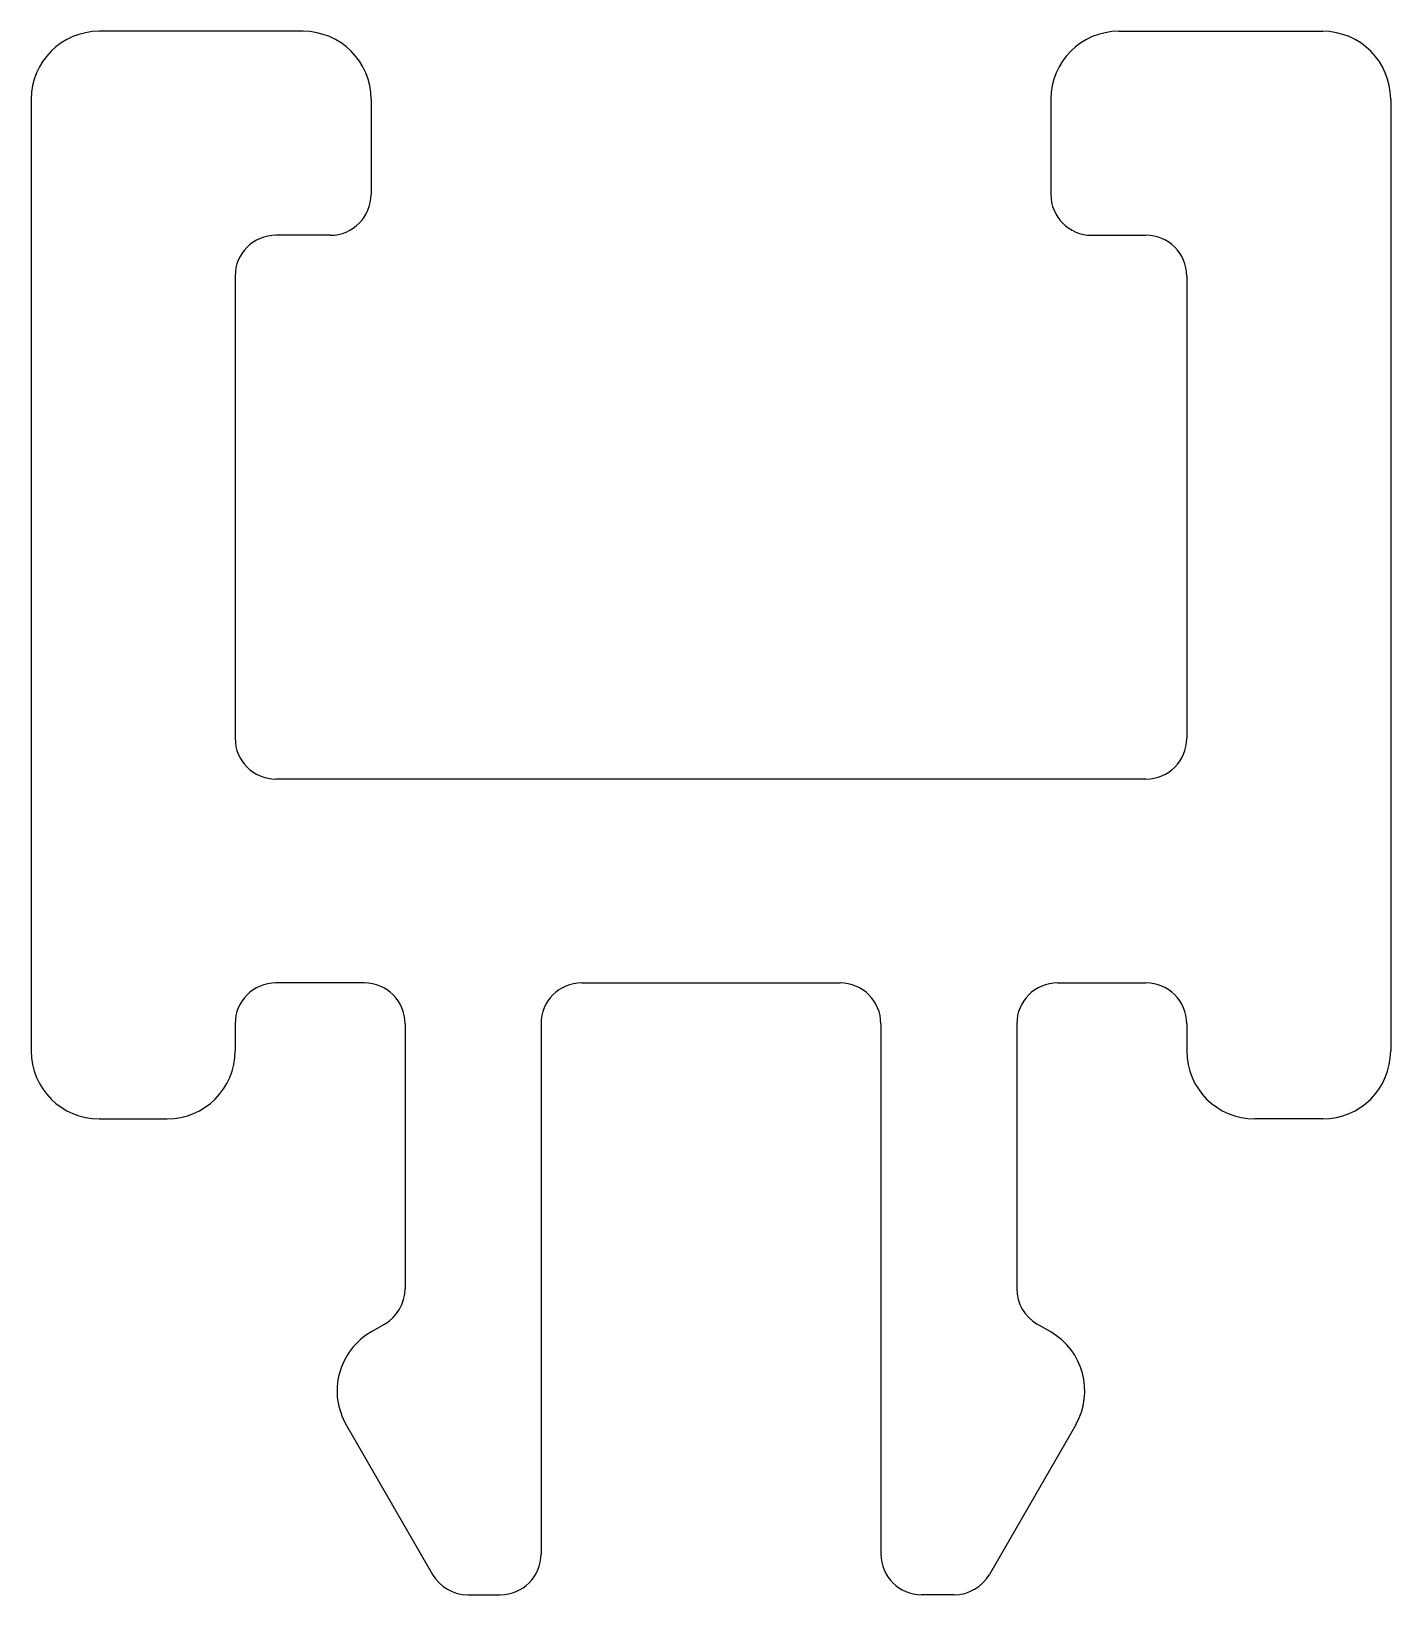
# Model space of a CAD drawing. Extents: x 2059.9 to 2069.9, y 1794.1 to 1805.6.
import ezdxf

# ---------------------------------------------------------------- set-up
doc = ezdxf.new("R2010")
doc.units = 0
doc.layers.get('0').update_dxf_attribs({"linetype": 'CONTINUOUS'})

msp = doc.modelspace()

# ---------------------------------------------------------------- linework, layer by layer
for p, q in [((2061.868, 1805.611), (2060.368, 1805.611)), ((2067.868, 1805.611), (2069.368, 1805.611)), ((2059.868, 1805.111), (2059.868, 1798.111)), ((2062.368, 1805.111), (2062.368, 1804.411)), ((2067.368, 1805.111), (2067.368, 1804.411)), ((2069.868, 1805.111), (2069.868, 1798.111)), ((2062.068, 1804.111), (2061.668, 1804.111)), ((2067.668, 1804.111), (2068.068, 1804.111)), ((2061.368, 1803.811), (2061.368, 1800.411)), ((2068.368, 1803.811), (2068.368, 1800.411)), ((2068.068, 1800.111), (2061.668, 1800.111)), ((2062.318, 1798.611), (2061.668, 1798.611)), ((2063.918, 1798.611), (2065.818, 1798.611)), ((2067.418, 1798.611), (2068.068, 1798.611)), ((2061.368, 1798.311), (2061.368, 1798.111)), ((2062.618, 1798.311), (2062.618, 1796.362)), ((2063.618, 1798.311), (2063.618, 1794.411)), ((2066.118, 1798.311), (2066.118, 1794.411)), ((2067.118, 1798.311), (2067.118, 1796.362)), ((2068.368, 1798.311), (2068.368, 1798.111)), ((2060.368, 1797.611), (2060.868, 1797.611)), ((2069.368, 1797.611), (2068.868, 1797.611)), ((2062.368, 1796.044), (2062.468, 1796.102)), ((2067.368, 1796.044), (2067.268, 1796.102)), ((2062.185, 1795.361), (2062.821, 1794.261)), ((2067.551, 1795.361), (2066.916, 1794.261)), ((2063.08, 1794.111), (2063.318, 1794.111)), ((2066.657, 1794.111), (2066.418, 1794.111))]:
    msp.add_line(p, q)
for centre, radius, start, end in [((2060.368, 1805.111), 0.5, 90, 180), ((2061.868, 1805.111), 0.5, 0, 90), ((2067.868, 1805.111), 0.5, 90, 180), ((2069.368, 1805.111), 0.5, 0, 90), ((2062.068, 1804.411), 0.3, 270, 0), ((2067.668, 1804.411), 0.3, 180, 270), ((2061.668, 1803.811), 0.3, 90, 180), ((2068.068, 1803.811), 0.3, 0, 90), ((2061.668, 1800.411), 0.3, 180, 270), ((2068.068, 1800.411), 0.3, 270, 0), ((2061.668, 1798.311), 0.3, 90, 180), ((2062.318, 1798.311), 0.3, 0, 90), ((2063.918, 1798.311), 0.3, 90, 180), ((2065.818, 1798.311), 0.3, 0, 90), ((2067.418, 1798.311), 0.3, 90, 180), ((2068.068, 1798.311), 0.3, 0, 90), ((2060.368, 1798.111), 0.5, 180, 270), ((2060.868, 1798.111), 0.5, 270, 0), ((2068.868, 1798.111), 0.5, 180, 270), ((2069.368, 1798.111), 0.5, 270, 0), ((2062.318, 1796.362), 0.3, 300, 0), ((2067.418, 1796.362), 0.3, 180, 240), ((2062.618, 1795.611), 0.5, 120, 210), ((2067.118, 1795.611), 0.5, 330, 60), ((2063.318, 1794.411), 0.3, 270, 0), ((2066.418, 1794.411), 0.3, 180, 270), ((2063.08, 1794.411), 0.3, 210, 270), ((2066.657, 1794.411), 0.3, 270, 330)]:
    msp.add_arc(centre, radius, start, end)

doc.saveas('drawing.dxf')
